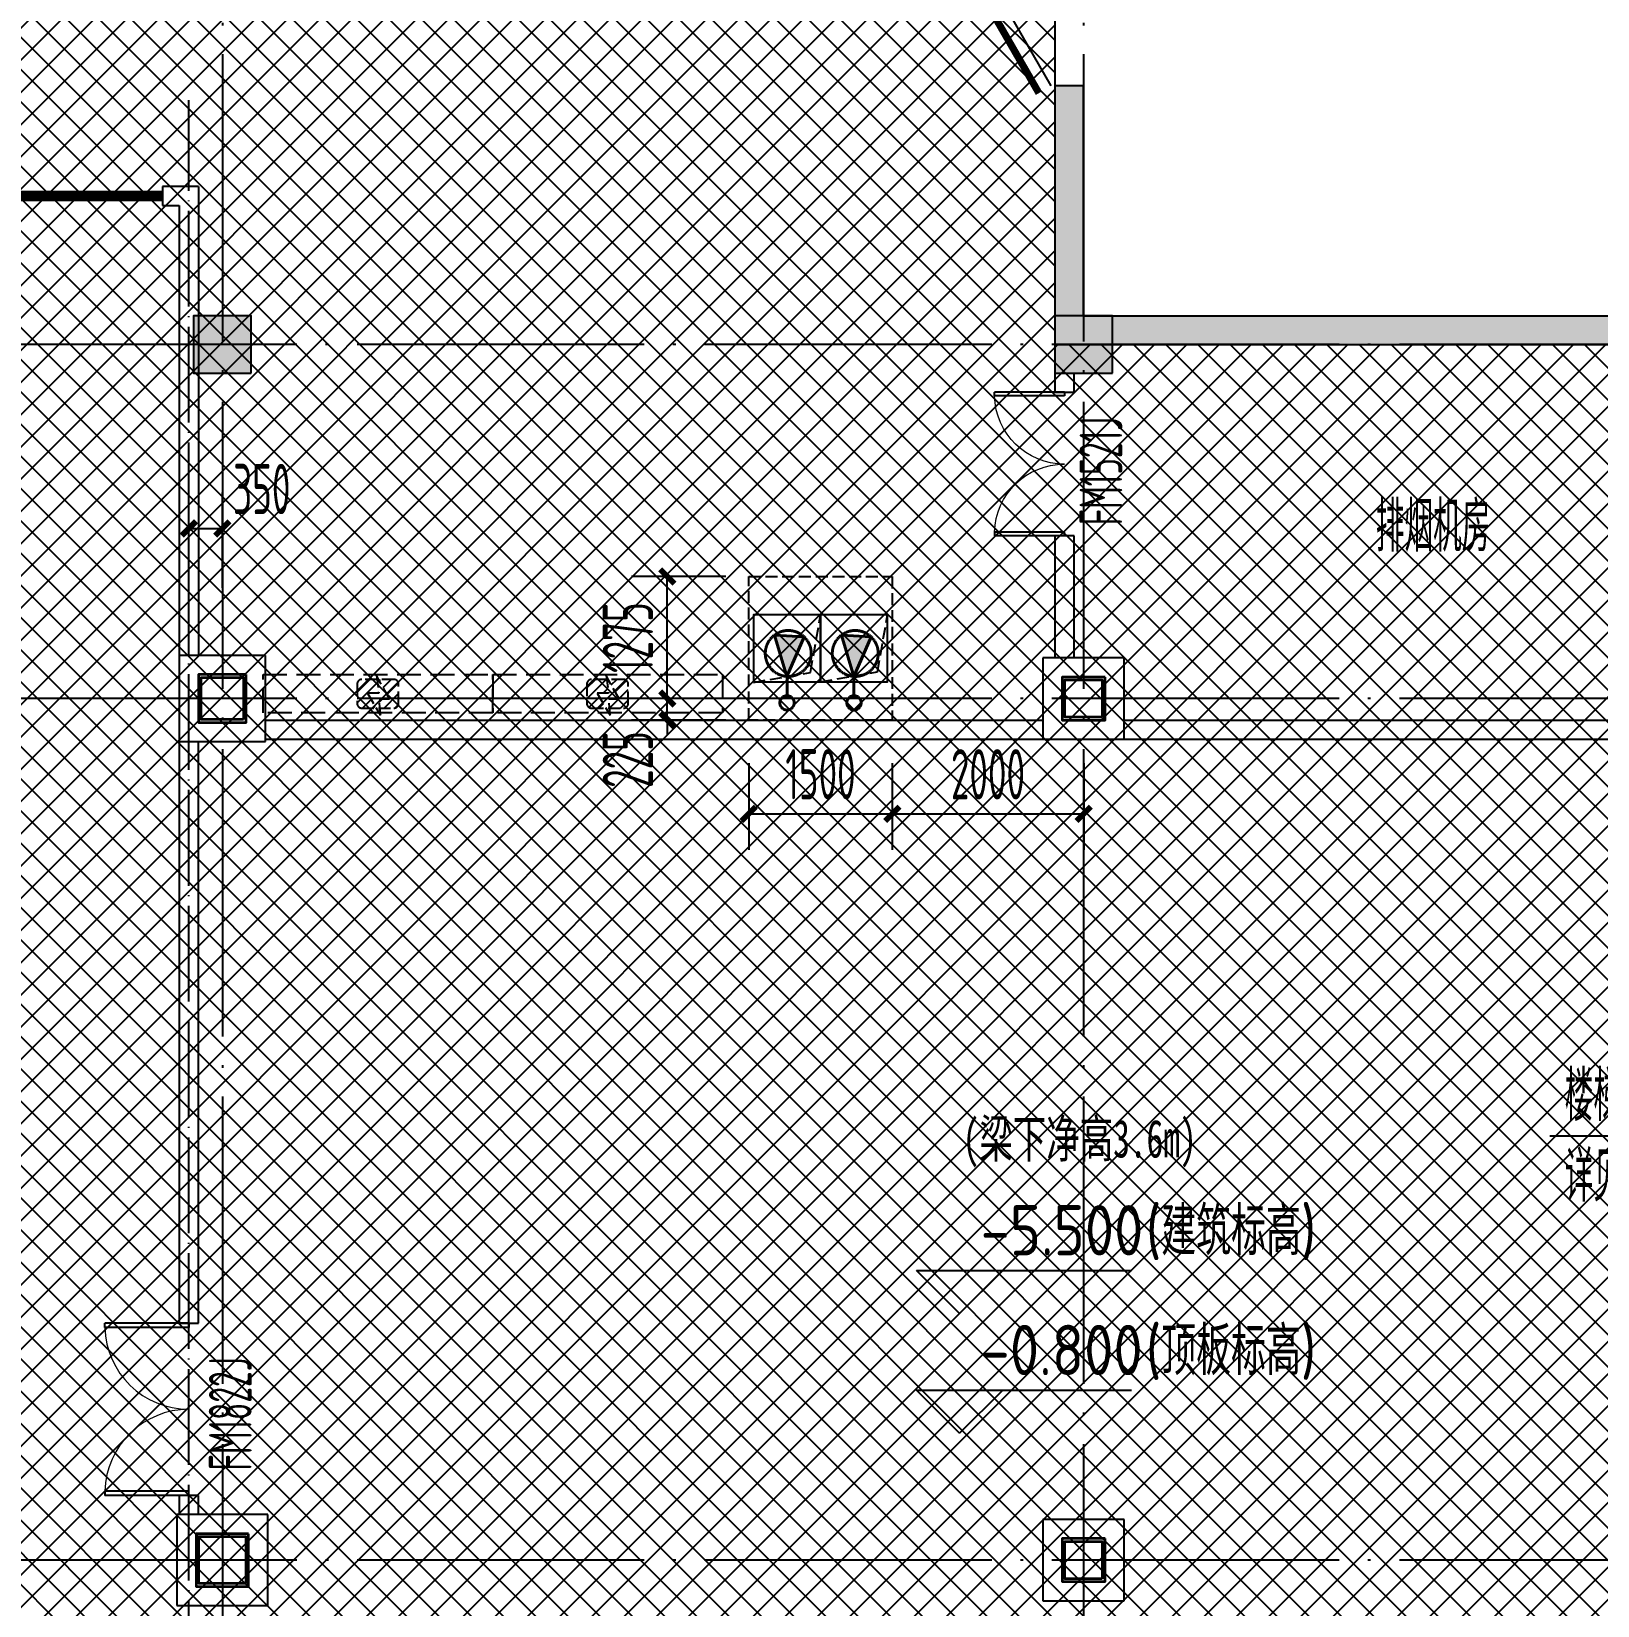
# Model space of a CAD drawing. Extents: x -473190 to 2138458, y -81875 to 2633646.
# Drawn here: x 560193 to 576557, y 137467 to 153911 of the extents above; entities that cross this region are included whole.
import ezdxf

# ---------------------------------------------------------------- set-up
doc = ezdxf.new("R2010")
doc.units = 0
doc.header["$LTSCALE"] = 1000
for name, pattern in [('DASH', [0.35, 0.25, -0.1]), ('DOTE', [2.42, 2, -0.2, 0.02, -0.2]), ('排水', [1.1, 1, -0.1])]:
    doc.linetypes.add(name, pattern=pattern)
for name, color, linetype in [('A-COLUMN', 2, 'Continuous'), ('A-PUB_HATCH', 8, 'Continuous'), ('A-ROOM_NAME', 23, 'Continuous'), ('A-WALL', 2, 'Continuous'), ('car', 252, 'Continuous'), ('DIM_ELEV', 3, 'Continuous'), ('DIM_LEAD', 3, 'Continuous'), ('DOOR_FIRE', 4, 'Continuous'), ('DOOR_FIRE_TEXT', 7, 'Continuous'), ('DOTE', 1, 'DOTE'), ('PUB_DIM', 3, 'Continuous'), ('PUB_HATCH', 8, 'Continuous'), ('PUB_TEXT', 7, 'Continuous'), ('RF-M', 4, 'Continuous'), ('RF-MBH', 11, 'Continuous'), ('RF-QT', 30, 'Continuous'), ('S-柱', 51, 'Continuous'), ('S-柱-填充', 8, 'Continuous'), ('SPACE', 7, 'Continuous'), ('排水', 4, 'Continuous'), ('索引线', 252, 'Continuous'), ('集水坑', 4, 'Continuous')]:
    doc.layers.add(name, color=color, linetype=linetype)
doc.layers.add('GPS-污水', color=2, linetype='排水', lineweight=40)
doc.styles.add('8B2_02', font='tssdeng.shx', dxfattribs={"width": 0.6, "bigfont": 'TSSDCHN.shx'})
doc.styles.add('_TCH_DIM_T3', font='tssdeng.shx', dxfattribs={"width": 0.564706, "bigfont": '@@@tssdchn.shx'})
doc.styles.add('_TCH_WINDOW', font='tssdeng.shx', dxfattribs={"width": 0.8, "height": 3.5, "bigfont": 'tssdchn.shx'})
doc.styles.get("Standard").update_dxf_attribs({"font": 'gbenor.shx', "bigfont": 'gbcbig.shx'})
doc.styles.add('黑体', font='simhei.ttf', dxfattribs={"width": 0.65})
doc.dimstyles.new('_TCH_ARCH&&150', dxfattribs={"dimtxt": 525, "dimasz": 150, "dimexe": 375, "dimexo": 450, "dimgap": 150, "dimtad": 1, "dimdec": 0, "dimzin": 0, "dimdsep": 46, "dimtxsty": '_TCH_DIM_T3', "dimblk": 'ARCHTICK', "dimcen": 0.09, "dimclrt": 7, "dimazin": 2, "dimtfac": 1, "dimtdec": 0, "dimtix": 1, "dimtmove": 2, "dimatfit": 3, "dimfxl": 0, "dimtolj": 1, "dimtzin": 0, "dimarcsym": 0})

# ---------------------------------------------------------------- blocks, each defined once
blk = doc.blocks.new('$SB01_1')
h = blk.add_hatch(color=256)
h.dxf.hatch_style = 1
h.paths.add_polyline_path([(-0.381, -0.323), (0.5, 0), (-0.381, 0.323)])
h.paths.add_polyline_path([(0, 0), (0.002, 0), (0.002, 0.001), (0, 0.001)], flags=24)
h.paths.add_polyline_path([(0, -0.002), (0.003, -0.002), (0.003, -0.001), (0, -0.001)], flags=24)
h.paths.add_polyline_path([(0, -0.003), (0.003, -0.003), (0.003, -0.002), (0, -0.002)], flags=24)
for p, q in [((0.5, 0), (-0.381, 0.323)), ((-0.381, 0.323), (-0.381, -0.323)), ((0.5, 0), (-0.381, -0.323))]:
    blk.add_line(p, q)
blk.add_circle((0, 0), 0.5)
at = {"flags": 1}
for tag, p in [('UNIT', (0, 0)), ('SPEC', (0, -0.002)), ('WHAT', (0, -0.003))]:
    blk.add_attdef(tag, p, '', height=0.001, dxfattribs=at)
blk = doc.blocks.new('人防集水坑')
at = {"layer": 'GPS-污水', "linetype": '排水'}
for p, q in [((307486, 701151), (307284, 701151)), ((307486, 700451), (307284, 700451))]:
    blk.add_line(p, q, dxfattribs=at)
for centre in [(307561, 701151), (307561, 700451)]:
    blk.add_circle(centre, 75, dxfattribs=at)
at = {"layer": '集水坑', "linetype": 'DASH', "ltscale": 0.5}
blk.add_lwpolyline([(306241, 700051), (306241, 701551), (307741, 701551), (307741, 700051)], close=True, dxfattribs=at)
at = {"layer": '集水坑', "linetype": 'Continuous', "ltscale": 0.5}
for points in [[(306641, 701501), (306641, 700801), (307341, 700801), (307341, 701501)], [(306641, 700801), (306641, 700101), (307341, 700101), (307341, 700801)]]:
    blk.add_lwpolyline(points, close=True, dxfattribs=at)
at = {"layer": '集水坑', "linetype": 'DASH', "ltscale": 0.5}
for points in [[(307341, 700801), (307237, 701397), (306641, 701501)], [(307347, 700101), (307243, 700697), (306647, 700801)]]:
    blk.add_lwpolyline(points, dxfattribs=at)
at = {"layer": 'GPS-污水', "linetype": '排水', "xscale": -480.0000000000002, "yscale": 480.0000000000002, "zscale": 480.0000000000002, "rotation": 176.2535374729293}
for p in [(307045, 701164, 0), (307045, 700464, 0)]:
    blk.add_blockref('$SB01_1', p, dxfattribs=at)
blk = doc.blocks.new('_ArchTick')
at = {"color": 0, "linetype": 'ByBlock', "const_width": 0.4}
blk.add_lwpolyline([(-0.5, -0.5), (0.5, 0.5)], dxfattribs=at)
blk = doc.blocks.new('*D5243')
at = {"layer": 'Defpoints', "color": 0, "transparency": 16777216}
for p in [(130134, -37893), (131634, -37893), (131634, -38872)]:
    blk.add_point(p, dxfattribs=at)
at = {"layer": 'PUB_DIM', "color": 0, "lineweight": -2, "transparency": 16777216}
for p, q in [((130134, -38343), (130134, -39247)), ((131634, -38343), (131634, -39247)), ((130134, -38872), (131634, -38872))]:
    blk.add_line(p, q, dxfattribs=at)
at = {"layer": 'PUB_DIM', "color": 0, "lineweight": -2, "transparency": 16777216, "xscale": 150, "yscale": 150, "zscale": 150, "rotation": 180}
blk.add_blockref('_ArchTick', (130134, -38872), dxfattribs=at)
at = {"layer": 'PUB_DIM', "color": 0, "lineweight": -2, "transparency": 16777216, "xscale": 150, "yscale": 150, "zscale": 150}
blk.add_blockref('_ArchTick', (131634, -38872), dxfattribs=at)
at = {"layer": 'PUB_DIM', "color": 7, "transparency": 16777216, "insert": (130884, -38459), "char_height": 525, "attachment_point": 5, "style": '_TCH_DIM_T3'}
blk.add_mtext('\\A1;1500', dxfattribs=at)
blk = doc.blocks.new('*D5244')
at = {"layer": 'Defpoints', "color": 0, "transparency": 16777216}
for p in [(131634, -37893), (133634, -37893), (133634, -38872)]:
    blk.add_point(p, dxfattribs=at)
at = {"layer": 'PUB_DIM', "color": 0, "lineweight": -2, "transparency": 16777216}
for p, q in [((131634, -38343), (131634, -39247)), ((133634, -38343), (133634, -39247)), ((131634, -38872), (133634, -38872))]:
    blk.add_line(p, q, dxfattribs=at)
at = {"layer": 'PUB_DIM', "color": 0, "lineweight": -2, "transparency": 16777216, "xscale": 150, "yscale": 150, "zscale": 150, "rotation": 180}
blk.add_blockref('_ArchTick', (131634, -38872), dxfattribs=at)
at = {"layer": 'PUB_DIM', "color": 0, "lineweight": -2, "transparency": 16777216, "xscale": 150, "yscale": 150, "zscale": 150}
blk.add_blockref('_ArchTick', (133634, -38872), dxfattribs=at)
at = {"layer": 'PUB_DIM', "color": 7, "transparency": 16777216, "insert": (132634, -38459), "char_height": 525, "attachment_point": 5, "style": '_TCH_DIM_T3'}
blk.add_mtext('\\A1;2000', dxfattribs=at)
blk = doc.blocks.new('*D5245')
at = {"layer": 'Defpoints', "color": 0, "transparency": 16777216}
for p in [(129283, -36393), (130345, -36393), (130345, -37668)]:
    blk.add_point(p, dxfattribs=at)
at = {"layer": 'PUB_DIM', "color": 0, "lineweight": -2, "transparency": 16777216}
for p, q in [((129895, -36393), (128908, -36393)), ((129283, -37668), (129283, -36393)), ((129895, -37668), (128908, -37668))]:
    blk.add_line(p, q, dxfattribs=at)
at = {"layer": 'PUB_DIM', "color": 0, "lineweight": -2, "transparency": 16777216, "xscale": 150, "yscale": 150, "zscale": 150}
for p, rotation in [((129283, -36393), 90), ((129283, -37668), 270)]:
    blk.add_blockref('_ArchTick', p, dxfattribs=dict(at, rotation=rotation))
at = {"layer": 'PUB_DIM', "color": 7, "transparency": 16777216, "insert": (128871, -37031), "char_height": 525, "attachment_point": 5, "rotation": 90, "style": '_TCH_DIM_T3'}
blk.add_mtext('\\A1;1275', dxfattribs=at)
blk = doc.blocks.new('*D5246')
at = {"layer": 'Defpoints', "color": 0, "transparency": 16777216}
for p in [(129283, -37668), (130345, -37668), (130345, -37893)]:
    blk.add_point(p, dxfattribs=at)
at = {"layer": 'PUB_DIM', "color": 0, "lineweight": -2, "transparency": 16777216}
for p, q in [((129283, -37668), (129283, -37518)), ((129895, -37668), (128908, -37668)), ((129283, -37893), (129283, -37668)), ((129895, -37893), (128908, -37893)), ((129283, -37893), (129283, -38043))]:
    blk.add_line(p, q, dxfattribs=at)
at = {"layer": 'PUB_DIM', "color": 0, "lineweight": -2, "transparency": 16777216, "xscale": 150, "yscale": 150, "zscale": 150}
for p, rotation in [((129283, -37668), 270), ((129283, -37893), 90)]:
    blk.add_blockref('_ArchTick', p, dxfattribs=dict(at, rotation=rotation))
at = {"layer": 'PUB_DIM', "color": 7, "transparency": 16777216, "insert": (128871, -38305), "char_height": 525, "attachment_point": 5, "rotation": 90, "style": '_TCH_DIM_T3'}
blk.add_mtext('\\A1;225', dxfattribs=at)
blk = doc.blocks.new('A$C2EF10B80')
at = {"layer": 'A-PUB_HATCH'}
h = blk.add_hatch(dxfattribs=at)
h.set_pattern_fill('ANSI31', color=256, scale=50, angle=-16.4434)
h.set_pattern_definition([(45, (6188.46, 7099.97), (-56.1266, 56.1266), [])])
h.paths.add_polyline_path([(-983, -100, 0.414214), (-1033, -50), (-1184, -50), (-1091, -207), (-1210, -207), (-1204, -250), (-983, -250)])
h.paths.add_polyline_path([(-983, -250), (-1204, -250), (-1190, -350), (-1033, -350, 0.414213), (-983, -300)])
h.paths.add_polyline_path([(-1262, -250), (-1417, -250), (-1417, -300, 0.414215), (-1367, -350), (-1207, -350)])
h.paths.add_polyline_path([(-1221, -50), (-1367, -50, 0.414214), (-1417, -100), (-1417, -250), (-1262, -250), (-1320, -146), (-1212, -146)])
at = {"layer": 'car', "linetype": 'DASH', "ltscale": 0.5}
blk.add_line((-1367, -350), (-1033, -350), dxfattribs=at)
at = {"layer": 'car', "linetype": 'DASH'}
blk.add_lwpolyline([(-2400, 0), (0, 0), (0, -400), (-2400, -400)], close=True, dxfattribs=at)
at = {"layer": 'car', "linetype": 'DASH', "ltscale": 0.5}
blk.add_lwpolyline([(-1320, -146), (-1185, -390), (-1210, -207), (-1091, -207), (-1227, 23), (-1212, -146)], close=True, dxfattribs=at)
for points in [[(-1367, -50, 0.414214), (-1417, -100), (-1417, -300)], [(-1033, -350, 0.414214), (-983, -300), (-983, -100, 0.414214), (-1033, -50), (-1367, -50)]]:
    blk.add_lwpolyline(points, format="xyb", dxfattribs=at)
at = {"layer": 'car', "linetype": 'DASH'}
blk.add_arc((-1367, -300), 50, 180, 270, dxfattribs=at)
blk = doc.blocks.new('A$C7EFF042E')
at = {"layer": 'A-COLUMN', "color": 6}
for p, q in [((700, 200), (-200, 200)), ((-200, 200), (-200, -700)), ((700, -700), (700, 200)), ((9675, 175), (8825, 175)), ((8825, 175), (8825, -675)), ((9675, -675), (9675, 175)), ((-200, -700), (700, -700)), ((8825, -675), (9675, -675)), ((725, -8775), (-225, -8775)), ((-225, -8775), (-225, -9725)), ((725, -9725), (725, -8775)), ((9675, -8825), (8825, -8825)), ((8825, -8825), (8825, -9675)), ((9675, -9675), (9675, -8825)), ((8825, -9675), (9675, -9675)), ((-225, -9725), (725, -9725))]:
    blk.add_line(p, q, dxfattribs=at)
at = {"layer": 'S-柱', "color": 6, "lineweight": 35}
for points in [[(500, 0), (0, 0), (0, -500), (500, -500)], [(500, 0), (0, 0), (0, -500), (500, -500)], [(9475, -25), (9025, -25), (9025, -475), (9475, -475)], [(9475, -25), (9025, -25), (9025, -475), (9475, -475)], [(525, -8975), (-25, -8975), (-25, -9525), (525, -9525)], [(525, -8975), (-25, -8975), (-25, -9525), (525, -9525)], [(9475, -9025), (9025, -9025), (9025, -9475), (9475, -9475)], [(9475, -9025), (9025, -9025), (9025, -9475), (9475, -9475)]]:
    blk.add_lwpolyline(points, close=True, dxfattribs=at)
at = {"layer": 'S-柱-填充', "color": 6, "lineweight": 35}
for points in [[(470, -470), (30, -470), (30, -30), (470, -30)], [(9445, -445), (9055, -445), (9055, -55), (9445, -55)], [(495, -9495), (5, -9495), (5, -9005), (495, -9005)], [(9445, -9445), (9055, -9445), (9055, -9055), (9445, -9055)]]:
    blk.add_lwpolyline(points, close=True, dxfattribs=at)
blk = doc.blocks.new('A$C4F5A101F')
at = {"layer": 'DOTE', "color": 16, "linetype": 'DOTE', "ltscale": 1.5}
for p, q in [((-167489.7, 16373.7), (-167489.7, -213765.2)), ((-158489.7, 16373.7), (-158489.7, -213765.2)), ((-39660.8, -4807.4), (-180399, -4807.4)), ((-39660.8, -8507.4), (-180399, -8507.4)), ((-39660.8, -17507.4), (-180399, -17507.4))]:
    blk.add_line(p, q, dxfattribs=at)
blk = doc.blocks.new('*D5559')
at = {"layer": 'Defpoints', "color": 0, "transparency": 16777216}
for p in [(90175, 10227), (89825, 9156), (90175, 9156)]:
    blk.add_point(p, dxfattribs=at)
at = {"layer": 'PUB_DIM', "color": 0, "lineweight": -2, "transparency": 16777216}
for p, q in [((89825, 9606), (89825, 10602)), ((90175, 9606), (90175, 10602)), ((89825, 10227), (90175, 10227))]:
    blk.add_line(p, q, dxfattribs=at)
at = {"layer": 'PUB_DIM', "color": 0, "lineweight": -2, "transparency": 16777216, "xscale": 150, "yscale": 150, "zscale": 150, "rotation": 180}
blk.add_blockref('_ArchTick', (89825, 10227), dxfattribs=at)
at = {"layer": 'PUB_DIM', "color": 0, "lineweight": -2, "transparency": 16777216, "xscale": 150, "yscale": 150, "zscale": 150}
blk.add_blockref('_ArchTick', (90175, 10227), dxfattribs=at)
at = {"layer": 'PUB_DIM', "color": 7, "transparency": 16777216, "insert": (90587, 10639), "char_height": 525, "attachment_point": 5, "style": '_TCH_DIM_T3'}
blk.add_mtext('\\A1;350', dxfattribs=at)
blk = doc.blocks.new('$DorLib2D$00000207')
at = {"color": 0}
for p, q in [((-0.5, 0.0313), (-0.067, 0.2813)), ((0.5, 0.0313), (0.067, 0.2813))]:
    blk.add_line(p, q, dxfattribs=at)
at = {"color": 0, "const_width": 0.0125}
for points in [[(-0.5125, 0.0529), (-0.0795, 0.3029)], [(0.5125, 0.0529), (0.0795, 0.3029)]]:
    blk.add_lwpolyline(points, dxfattribs=at)
blk = doc.blocks.new('rfk')
at = {"layer": 'A-PUB_HATCH'}
blk.add_hatch(color=256, dxfattribs=at).paths.add_polyline_path([(460848.2, -664760.2), (460548.2, -665060.2), (473748.2, -665060.2), (474048.2, -664760.2)])
at = {"layer": 'PUB_HATCH'}
for points in [[(455748.2, -664760.2), (455748.2, -662360.2), (455448.2, -662360.2), (455448.2, -665060.2)], [(455748.2, -664760.2), (455448.2, -665060.2), (460548.2, -665060.2), (460848.2, -664760.2)]]:
    blk.add_hatch(color=256, dxfattribs=at).paths.add_polyline_path(points)
at = {"layer": 'A-WALL'}
for p, q in [((460848.2, -664760.2), (460848.2, -664760.2)), ((460548.2, -665060.2), (460548.2, -665060.2))]:
    blk.add_line(p, q, dxfattribs=at)
at = {"layer": 'RF-QT'}
for p, q in [((455748.2, -662360.2), (455448.2, -662360.2)), ((455448.2, -662360.2), (455448.2, -665060.2)), ((455748.2, -664760.2), (455748.2, -662360.2)), ((455748.2, -664760.2), (460848.2, -664760.2)), ((460848.2, -664760.2), (474048.2, -664760.2)), ((455448.2, -665060.2), (460548.2, -665060.2)), ((460548.2, -665060.2), (473748.2, -665060.2))]:
    blk.add_line(p, q, dxfattribs=at)
at = {"layer": 'RF-M'}
ref = blk.add_blockref('$DorLib2D$00000207', (455598.2, -659360.2), dxfattribs=dict(at, xscale=-6000, yscale=6000, zscale=300, rotation=89.99999999998936))
ref.add_attrib('A', 'GHSFM6022(6)', (455951.2, -660508.8), dxfattribs={"layer": 'RF-MBH', "height": 446.25, "rotation": 90, "style": '_TCH_WINDOW', "width": 0.564706})
blk = doc.blocks.new('ADFASDF')
h = blk.add_hatch()
h.set_pattern_fill('ANSI37', color=8, scale=150)
h.set_pattern_definition([(45, (0, 0), (-168.3798, 168.3798), []), (135, (0, 0), (-168.3798, -168.3798), [])])
h.paths.add_polyline_path([(521397, 239186), (521397, 224886), (539697, 224886), (539697, 169261), (524947, 169261), (524947, 171211), (527822, 171211), (527922, 176611), (501318, 176611), (501125, 109884), (530547, 109887), (530547, 107449), (538188, 100503), (536147, 98236), (540086, 94690), (517812, 69953), (517812, 59790), (482108, 20136), (405247, 20136), (405247, 26086), (391997, 40436), (391997, 64736), (399997, 64738), (399997, 239186), (409022, 239186)])
blk.add_lwpolyline([(521397, 239186), (521397, 224886), (539697, 224886), (539697, 169261)])
blk = doc.blocks.new('$DorLib2D$00000002')
for p, q in [((-0.5, 0), (-0.5, 0.4875)), ((-0.475, 0.4875), (-0.5, 0.4875)), ((-0.475, 0), (-0.475, 0.4875)), ((0.475, 0), (0.475, 0.4875)), ((0.475, 0.4875), (0.5, 0.4875)), ((0.5, 0), (0.5, 0.4875)), ((-0.5, 0), (-0.475, 0)), ((0.5, 0), (0.475, 0))]:
    blk.add_line(p, q)
at = {"lineweight": 13}
for centre, start, end in [((-0.4875, 0), 0, 88.53072), ((0.4875, 0), 91.46928, 180)]:
    blk.add_arc(centre, 0.4875, start, end, dxfattribs=at)
blk = doc.blocks.new('$DorLib2D$00000213')
at = {"color": 0, "linetype": 'DASH', "const_width": 0.02}
blk.add_lwpolyline([(0.5, 0), (-0.5, 0)], dxfattribs=at)
blk = doc.blocks.new('_FZH')
blk.add_lwpolyline([(-0.5, -0.5), (0.5, -0.5), (0.5, 0.5), (-0.5, 0.5)], close=True)
at = {"layer": 'PUB_HATCH'}
blk.add_solid([(-0.5, -0.5), (0.5, -0.5), (-0.5, 0.5), (0.5, 0.5)], dxfattribs=at)
blk = doc.blocks.new('A$C3672542B')
at = {"layer": '排水', "color": 3, "linetype": 'DASH'}
for points in [[(128893.2, -35152.7, 0, 0, 0), (129605.1, -35864.6, 160, 0, 0), (130029.3, -36288.9, 0, 0, 0)], [(132874.2, -35152.7, 0, 0, 0), (132162.3, -35864.6, 160, 0, 0), (131738.1, -36288.9, 0, 0, 0)]]:
    blk.add_lwpolyline(points, format="xyseb", dxfattribs=at)
at = {"layer": '集水坑', "linetype": 'Continuous', "rotation": 270}
blk.add_blockref('人防集水坑', (-569917, 269847.8), dxfattribs=at)
at = {"layer": 'PUB_DIM'}
for p1, p2, distance, picture, middle in [((130344.5, -37668.2), (130344.5, -36393.2), 1061.4, '*D5245', (128870.6, -37030.7)), ((130133.7, -37893.2), (131633.7, -37893.2), -978.4, '*D5243', (130883.7, -38459.1)), ((131633.7, -37893.2), (133633.7, -37893.2), -978.4, '*D5244', (132633.7, -38459.1))]:
    dim = blk.add_aligned_dim(p1=p1, p2=p2, distance=distance, dimstyle='_TCH_ARCH&&150', dxfattribs=at)
    dim.commit()
    dim.dimension.update_dxf_attribs({"geometry": picture, "text_midpoint": middle})
dim = blk.add_linear_dim(base=(129283.1, -37668.2), p1=(130344.5, -37893.2), p2=(130344.5, -37668.2), angle=90, dimstyle='_TCH_ARCH&&150', dxfattribs=at)
dim.commit()
dim.dimension.update_dxf_attribs({"geometry": '*D5246', "text_midpoint": (128870.6, -38304.9), "dimtype": 161})
blk = doc.blocks.new('A$C2B5B1B2C')
at = {"layer": 'DOTE', "linetype": 'DOTE', "ltscale": 0.5}
blk.add_line((89825, -8025), (89825, 14700), dxfattribs=at)
at = {"layer": 'PUB_DIM'}
dim = blk.add_linear_dim(base=(90175, 10226.6), p1=(89825, 9155.7), p2=(90175, 9155.7), angle=0, dimstyle='_TCH_ARCH&&150', dxfattribs=at)
dim.commit()
dim.dimension.update_dxf_attribs({"geometry": '*D5559', "text_midpoint": (90586.7, 10639.1), "dimtype": 161})

msp = doc.modelspace()

# ---------------------------------------------------------------- linework, layer by layer
at = {"layer": 'A-COLUMN'}
for p, q in [((562637.2, 147392.4), (561737.2, 147392.4)), ((561737.2, 147392.4), (561737.2, 146492.4)), ((562637.2, 146492.4), (562637.2, 147392.4)), ((571612.2, 147367.4), (570762.2, 147367.4)), ((570762.2, 147367.4), (570762.2, 146517.4)), ((571612.2, 146517.4), (571612.2, 147367.4)), ((570762.2, 146517.4), (571612.2, 146517.4)), ((561737.2, 146492.4), (562637.2, 146492.4)), ((562662.2, 138417.4), (561712.2, 138417.4)), ((561712.2, 138417.4), (561712.2, 137467.4)), ((562662.2, 137467.4), (562662.2, 138417.4)), ((561712.2, 137467.4), (562662.2, 137467.4))]:
    msp.add_line(p, q, dxfattribs=at)
at = {"layer": 'A-WALL'}
for p, q in [((561937.2, 152292.4), (561562.2, 152292.4)), ((561562.2, 152292.4), (561562.2, 152092.4)), ((561937.2, 152292.4), (561937.2, 147392.4)), ((561562.2, 152092.4), (561737.2, 152092.4)), ((561737.2, 152092.4), (561737.2, 147392.4)), ((570887.2, 150342.4), (570887.2, 150142.4)), ((571087.2, 150142.4), (571087.2, 150342.4)), ((570887.2, 150142.4), (571087.2, 150142.4)), ((571087.2, 148642.4), (570887.2, 148642.4)), ((570887.2, 148642.4), (570887.2, 147367.4)), ((571087.2, 147367.4), (571087.2, 148642.4)), ((562637.2, 146717.4), (570762.2, 146717.4)), ((571612.2, 146717.4), (578337.2, 146717.4)), ((562637.2, 146517.4), (570762.2, 146517.4)), ((571612.2, 146517.4), (578437.2, 146517.4)), ((561737.2, 146492.4), (561737.2, 140417.4)), ((561937.2, 140417.4), (561937.2, 146492.4)), ((561737.2, 140417.4), (561937.2, 140417.4)), ((561937.2, 138617.4), (561737.2, 138617.4)), ((561737.2, 138617.4), (561737.2, 138417.4)), ((561937.2, 138417.4), (561937.2, 138617.4))]:
    msp.add_line(p, q, dxfattribs=at)
at = {"layer": 'DIM_ELEV'}
for p, q in [((569891.6, 140517.9), (569441.6, 140967.9)), ((569441.6, 140967.9), (571687.5, 140967.9)), ((569891.6, 140517.9), (570341.6, 140967.9)), ((569891.6, 139266.5), (569441.6, 139716.5)), ((569441.6, 139716.5), (571687.5, 139716.5)), ((569891.6, 139266.5), (570341.6, 139716.5))]:
    msp.add_line(p, q, dxfattribs=at)
at = {"layer": 'DIM_LEAD'}
msp.add_line((578307.4, 142369.7), (576057.1, 142369.7), dxfattribs=at)

# ---------------------------------------------------------------- block references
for name, p in [('A$C3672542B', (437553.5, 184610.6)), ('ADFASDF', (49490, -74243.9)), ('A$C2B5B1B2C', (472012.2, 138492.4))]:
    msp.add_blockref(name, p)
at = {"rotation": 179.9999973237665}
for p in [(562612.3, 146792.4), (565012.3, 146792.4)]:
    msp.add_blockref('A$C2EF10B80', p, dxfattribs=at)
at = {"layer": 'A-COLUMN', "xscale": 600, "yscale": 600, "zscale": 600, "rotation": 90}
for p in [(562187.2, 150642.4), (571187.2, 150642.4)]:
    msp.add_blockref('_FZH', p, dxfattribs=at)
at = {"layer": 'DOOR_FIRE'}
ref = msp.add_blockref('$DorLib2D$00000213', (558812.2, 152192.4), dxfattribs=dict(at, xscale=-5500, yscale=-5500, zscale=200, rotation=180))
ref.add_attrib('A', 'FJL5522-2H', (557886.6, 151338.2), dxfattribs={"layer": 'DOOR_FIRE_TEXT', "height": 446.25, "style": '_TCH_WINDOW', "width": 0.564706})
ref = msp.add_blockref('$DorLib2D$00000002', (570987.2, 149392.4), dxfattribs=dict(at, xscale=-1500, yscale=1500, zscale=200, rotation=90.00000000001151))
ref.add_attrib('A', 'FM1521J', (571590.2, 148752.7), dxfattribs={"layer": 'DOOR_FIRE_TEXT', "height": 446.25, "rotation": 90, "style": '_TCH_WINDOW', "width": 0.564706})
ref = msp.add_blockref('$DorLib2D$00000002', (561837.2, 139517.4), dxfattribs=dict(at, xscale=-1800, yscale=-1800, zscale=200, rotation=270))
ref.add_attrib('A', 'FM1822J', (562493.4, 138877.7), dxfattribs={"layer": 'DOOR_FIRE_TEXT', "height": 446.25, "rotation": 90, "style": '_TCH_WINDOW', "width": 0.564706})
at = {"layer": 'RF-QT'}
for name, p in [('A$C4F5A101F', (729676.9, 155449.8)), ('A$C7EFF042E', (561937.2, 147192.4))]:
    msp.add_blockref(name, p, dxfattribs=at)
at = {"layer": '索引线'}
msp.add_blockref('rfk', (115439, 815702.6), dxfattribs=at)

# ---------------------------------------------------------------- texts
at = {"layer": 'A-ROOM_NAME', "style": '8B2_02', "width": 0.6}
msp.add_text('排烟机房', height=525, dxfattribs=at).set_placement((574239.9, 148476.6))
at = {"layer": 'PUB_TEXT', "style": '8B2_02', "width": 0.6}
for s, p in [('楼梯、电梯详图', (576214.6, 142527.2)), ('详见主楼', (576214.6, 141687.2))]:
    msp.add_text(s, height=525, dxfattribs=at).set_placement(p)
at = {"layer": 'PUB_TEXT'}
for s, height, p in [('-5.500', 525, (570110.9, 141125.4)), ('(建筑标高)', 506.38, (571837.5, 141125.4)), ('(顶板标高)', 506.38, (571837.5, 139874)), ('-0.800', 525, (570110.9, 139874))]:
    msp.add_text(s, height=height, dxfattribs=at).set_placement(p)
at = {"layer": 'SPACE', "color": 1, "style": '黑体', "width": 0.65}
msp.add_text('(梁下净高3.6m)', height=394.3, dxfattribs=at).set_placement((569923, 142147.9))

doc.saveas('drawing.dxf')
